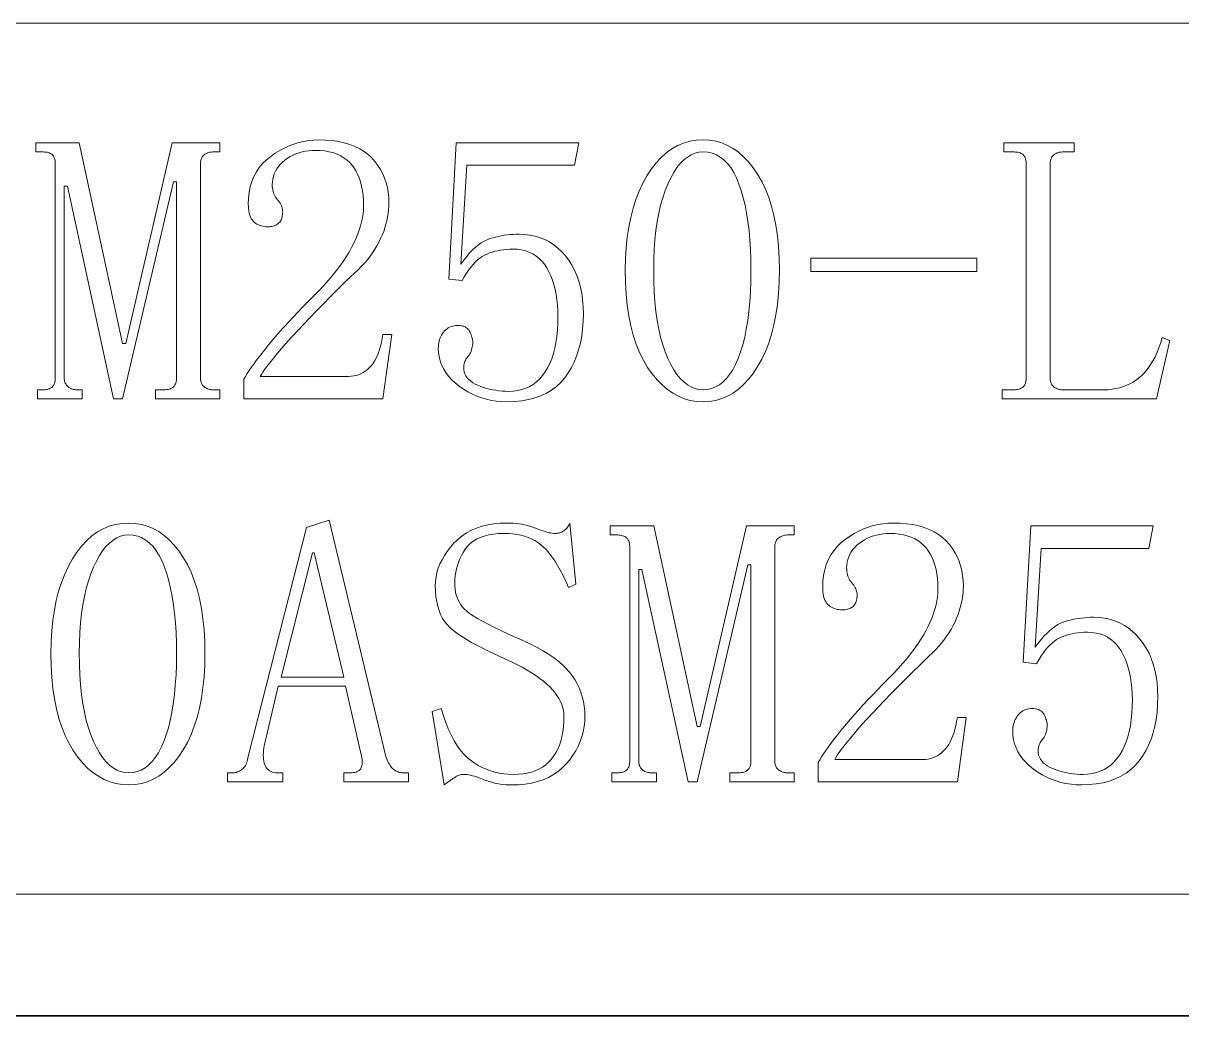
# Model space of a CAD drawing. Extents: x 1 to 297, y 1 to 210.
# Drawn here: x 230.69 to 241.76, y 1.35 to 10.83 of the extents above; entities that cross this region are included whole.
import ezdxf

# ---------------------------------------------------------------- set-up
doc = ezdxf.new("R2010")
doc.units = 0

msp = doc.modelspace()

# ---------------------------------------------------------------- linework, layer by layer
at = {"color": 7, "lineweight": 13}
for p, q in [((196.872, 10.83), (295.987, 10.83)), ((196.872, 2.515), (295.987, 2.515))]:
    msp.add_line(p, q, dxfattribs=at)
at = {"color": 7, "lineweight": 35}
msp.add_line((0.623, 1.354), (296.685, 1.354), dxfattribs=at)
at = {"color": 7, "lineweight": 13}
for points in [[(232.386, 7.444), (232.386, 7.433), (232.387, 7.422), (232.389, 7.412), (232.392, 7.403), (232.395, 7.394), (232.399, 7.386), (232.403, 7.378), (232.409, 7.371), (232.415, 7.364), (232.422, 7.358), (232.429, 7.353), (232.437, 7.348), (232.445, 7.344), (232.454, 7.34), (232.463, 7.337), (232.472, 7.334), (232.482, 7.332), (232.493, 7.331), (232.503, 7.33), (232.515, 7.33), (232.572, 7.33), (232.572, 7.244), (231.957, 7.244), (231.957, 7.33), (232.029, 7.33), (232.043, 7.33), (232.056, 7.331), (232.068, 7.332), (232.079, 7.334), (232.09, 7.337), (232.099, 7.34), (232.108, 7.344), (232.116, 7.348), (232.123, 7.353), (232.129, 7.358), (232.134, 7.364), (232.139, 7.371), (232.143, 7.378), (232.147, 7.386), (232.15, 7.394), (232.153, 7.403), (232.155, 7.412), (232.156, 7.422), (232.157, 7.433), (232.157, 7.444), (232.157, 9.315), (232.129, 9.315), (231.643, 7.244), (231.557, 7.244), (231.115, 9.273), (231.086, 9.273), (231.086, 7.444), (231.086, 7.433), (231.087, 7.422), (231.089, 7.412), (231.092, 7.403), (231.095, 7.394), (231.099, 7.386), (231.103, 7.378), (231.109, 7.371), (231.115, 7.364), (231.122, 7.358), (231.129, 7.353), (231.137, 7.348), (231.145, 7.344), (231.154, 7.34), (231.163, 7.337), (231.172, 7.334), (231.182, 7.332), (231.193, 7.331), (231.203, 7.33), (231.215, 7.33), (231.257, 7.33), (231.257, 7.244), (230.829, 7.244), (230.829, 7.33), (230.872, 7.33), (230.886, 7.33), (230.899, 7.331), (230.911, 7.332), (230.922, 7.334), (230.932, 7.337), (230.942, 7.34), (230.951, 7.344), (230.959, 7.348), (230.966, 7.353), (230.972, 7.358), (230.977, 7.364), (230.982, 7.371), (230.986, 7.378), (230.99, 7.386), (230.993, 7.394), (230.996, 7.403), (230.998, 7.412), (230.999, 7.422), (231, 7.433), (231, 7.444), (231, 9.487), (231, 9.498), (230.999, 9.509), (230.998, 9.519), (230.996, 9.528), (230.993, 9.537), (230.99, 9.545), (230.986, 9.553), (230.982, 9.56), (230.977, 9.567), (230.972, 9.573), (230.966, 9.578), (230.959, 9.583), (230.951, 9.587), (230.942, 9.591), (230.932, 9.594), (230.922, 9.597), (230.911, 9.599), (230.899, 9.6), (230.886, 9.601), (230.872, 9.601), (230.815, 9.601), (230.815, 9.687), (231.229, 9.687), (231.643, 7.773), (231.672, 7.773), (232.115, 9.687), (232.572, 9.687), (232.572, 9.601), (232.515, 9.601), (232.503, 9.601), (232.493, 9.6), (232.482, 9.599), (232.472, 9.597), (232.463, 9.594), (232.454, 9.591), (232.445, 9.587), (232.437, 9.583), (232.429, 9.578), (232.422, 9.573), (232.415, 9.567), (232.409, 9.56), (232.403, 9.553), (232.399, 9.545), (232.395, 9.537), (232.392, 9.528), (232.389, 9.519), (232.387, 9.509), (232.386, 9.498), (232.386, 9.487)], [(233.943, 9.087), (233.942, 9.137), (233.939, 9.185), (233.933, 9.23), (233.925, 9.273), (233.915, 9.314), (233.902, 9.352), (233.887, 9.387), (233.87, 9.421), (233.851, 9.451), (233.829, 9.48), (233.805, 9.506), (233.779, 9.529), (233.75, 9.549), (233.719, 9.567), (233.686, 9.582), (233.651, 9.594), (233.613, 9.603), (233.573, 9.61), (233.531, 9.614), (233.486, 9.615), (233.452, 9.615), (233.419, 9.612), (233.388, 9.607), (233.357, 9.601), (233.327, 9.592), (233.298, 9.582), (233.27, 9.57), (233.244, 9.556), (233.218, 9.54), (233.193, 9.523), (233.17, 9.504), (233.149, 9.483), (233.131, 9.462), (233.115, 9.44), (233.102, 9.417), (233.091, 9.393), (233.083, 9.368), (233.077, 9.342), (233.073, 9.315), (233.072, 9.287), (233.072, 9.27), (233.074, 9.254), (233.076, 9.238), (233.08, 9.223), (233.084, 9.208), (233.09, 9.194), (233.096, 9.181), (233.104, 9.168), (233.112, 9.156), (233.122, 9.144), (233.131, 9.133), (233.14, 9.121), (233.147, 9.11), (233.154, 9.098), (233.159, 9.087), (233.164, 9.075), (233.167, 9.064), (233.17, 9.053), (233.171, 9.041), (233.172, 9.03), (233.171, 9.016), (233.17, 9.003), (233.168, 8.99), (233.166, 8.978), (233.163, 8.967), (233.159, 8.957), (233.154, 8.947), (233.149, 8.938), (233.143, 8.93), (233.136, 8.923), (233.128, 8.916), (233.12, 8.91), (233.111, 8.904), (233.102, 8.9), (233.091, 8.896), (233.08, 8.893), (233.068, 8.89), (233.056, 8.888), (233.043, 8.887), (233.029, 8.887), (233.012, 8.887), (232.996, 8.889), (232.981, 8.891), (232.966, 8.895), (232.952, 8.899), (232.939, 8.905), (232.926, 8.911), (232.915, 8.919), (232.903, 8.927), (232.893, 8.937), (232.884, 8.948), (232.875, 8.959), (232.868, 8.973), (232.861, 8.987), (232.856, 9.003), (232.851, 9.02), (232.848, 9.038), (232.845, 9.058), (232.844, 9.079), (232.843, 9.101), (232.845, 9.16), (232.852, 9.215), (232.862, 9.268), (232.877, 9.318), (232.897, 9.365), (232.92, 9.41), (232.948, 9.451), (232.98, 9.49), (233.017, 9.525), (233.057, 9.558), (233.101, 9.588), (233.144, 9.615), (233.189, 9.638), (233.233, 9.659), (233.279, 9.676), (233.325, 9.69), (233.371, 9.701), (233.419, 9.709), (233.466, 9.714), (233.515, 9.715), (233.581, 9.714), (233.645, 9.709), (233.704, 9.7), (233.76, 9.688), (233.813, 9.673), (233.862, 9.654), (233.907, 9.631), (233.949, 9.606), (233.987, 9.577), (234.022, 9.544), (234.053, 9.509), (234.081, 9.472), (234.105, 9.433), (234.127, 9.393), (234.145, 9.351), (234.16, 9.307), (234.171, 9.262), (234.179, 9.215), (234.184, 9.166), (234.186, 9.115), (234.185, 9.081), (234.183, 9.047), (234.179, 9.013), (234.173, 8.978), (234.166, 8.944), (234.158, 8.91), (234.147, 8.875), (234.136, 8.841), (234.122, 8.807), (234.107, 8.773), (234.091, 8.738), (234.072, 8.705), (234.052, 8.671), (234.03, 8.638), (234.006, 8.605), (233.98, 8.572), (233.952, 8.54), (233.922, 8.507), (233.891, 8.476), (233.857, 8.444), (233.776, 8.366), (233.699, 8.29), (233.626, 8.218), (233.557, 8.148), (233.491, 8.082), (233.43, 8.018), (233.372, 7.958), (233.318, 7.9), (233.268, 7.846), (233.222, 7.794), (233.179, 7.746), (233.14, 7.701), (233.105, 7.659), (233.073, 7.62), (233.045, 7.585), (233.02, 7.553), (232.999, 7.525), (232.982, 7.499), (232.968, 7.477), (232.957, 7.458), (233.8, 7.458), (233.826, 7.459), (233.85, 7.462), (233.874, 7.467), (233.896, 7.474), (233.918, 7.483), (233.939, 7.494), (233.959, 7.507), (233.979, 7.522), (233.997, 7.539), (234.015, 7.558), (234.031, 7.579), (234.047, 7.602), (234.061, 7.627), (234.074, 7.654), (234.086, 7.683), (234.097, 7.714), (234.107, 7.747), (234.115, 7.782), (234.123, 7.819), (234.129, 7.858), (234.215, 7.858), (234.129, 7.244), (232.8, 7.244), (232.8, 7.43), (232.815, 7.456), (232.833, 7.484), (232.851, 7.513), (232.872, 7.544), (232.895, 7.576), (232.919, 7.61), (232.946, 7.645), (232.974, 7.681), (233.004, 7.719), (233.036, 7.758), (233.07, 7.799), (233.106, 7.841), (233.144, 7.885), (233.185, 7.93), (233.227, 7.976), (233.272, 8.024), (233.318, 8.073), (233.367, 8.124), (233.418, 8.176), (233.472, 8.23), (233.519, 8.278), (233.564, 8.326), (233.606, 8.373), (233.645, 8.419), (233.682, 8.465), (233.717, 8.511), (233.749, 8.556), (233.778, 8.6), (233.805, 8.644), (233.829, 8.687), (233.851, 8.729), (233.87, 8.771), (233.887, 8.813), (233.902, 8.854), (233.915, 8.894), (233.925, 8.934), (233.933, 8.973), (233.939, 9.011), (233.942, 9.049)], [(235.429, 8.815), (235.482, 8.813), (235.533, 8.807), (235.583, 8.797), (235.63, 8.782), (235.675, 8.764), (235.719, 8.741), (235.76, 8.714), (235.799, 8.683), (235.836, 8.648), (235.872, 8.608), (235.904, 8.566), (235.933, 8.52), (235.959, 8.472), (235.981, 8.421), (236, 8.367), (236.016, 8.311), (236.028, 8.252), (236.036, 8.19), (236.041, 8.126), (236.043, 8.058), (236.041, 7.983), (236.036, 7.91), (236.027, 7.841), (236.015, 7.775), (235.998, 7.712), (235.979, 7.652), (235.956, 7.595), (235.929, 7.542), (235.898, 7.491), (235.865, 7.444), (235.827, 7.401), (235.785, 7.362), (235.74, 7.327), (235.691, 7.298), (235.638, 7.273), (235.581, 7.252), (235.52, 7.236), (235.455, 7.225), (235.387, 7.218), (235.315, 7.215), (235.264, 7.217), (235.214, 7.221), (235.165, 7.229), (235.118, 7.239), (235.072, 7.253), (235.027, 7.269), (234.983, 7.289), (234.94, 7.311), (234.898, 7.337), (234.857, 7.365), (234.819, 7.396), (234.785, 7.428), (234.755, 7.461), (234.729, 7.496), (234.707, 7.532), (234.689, 7.569), (234.675, 7.607), (234.665, 7.647), (234.659, 7.688), (234.657, 7.73), (234.658, 7.747), (234.659, 7.763), (234.662, 7.779), (234.665, 7.795), (234.67, 7.81), (234.675, 7.825), (234.682, 7.839), (234.689, 7.853), (234.698, 7.867), (234.707, 7.88), (234.718, 7.892), (234.729, 7.903), (234.741, 7.913), (234.753, 7.921), (234.766, 7.928), (234.78, 7.934), (234.795, 7.938), (234.81, 7.941), (234.826, 7.943), (234.843, 7.944), (234.86, 7.943), (234.875, 7.942), (234.889, 7.939), (234.903, 7.935), (234.915, 7.93), (234.925, 7.923), (234.935, 7.916), (234.944, 7.907), (234.951, 7.898), (234.957, 7.887), (234.963, 7.876), (234.968, 7.865), (234.972, 7.854), (234.976, 7.843), (234.979, 7.833), (234.981, 7.823), (234.983, 7.814), (234.985, 7.805), (234.986, 7.796), (234.986, 7.787), (234.986, 7.77), (234.984, 7.754), (234.982, 7.739), (234.979, 7.724), (234.975, 7.71), (234.971, 7.697), (234.965, 7.684), (234.959, 7.673), (234.951, 7.662), (234.943, 7.651), (234.935, 7.641), (234.928, 7.631), (234.921, 7.621), (234.916, 7.61), (234.911, 7.599), (234.907, 7.589), (234.904, 7.578), (234.902, 7.567), (234.901, 7.555), (234.9, 7.544), (234.902, 7.522), (234.906, 7.501), (234.912, 7.481), (234.922, 7.462), (234.934, 7.444), (234.949, 7.427), (234.967, 7.412), (234.987, 7.398), (235.01, 7.385), (235.036, 7.373), (235.063, 7.362), (235.091, 7.352), (235.119, 7.343), (235.148, 7.336), (235.177, 7.33), (235.207, 7.325), (235.236, 7.321), (235.267, 7.318), (235.298, 7.316), (235.329, 7.315), (235.373, 7.317), (235.416, 7.323), (235.456, 7.332), (235.495, 7.345), (235.531, 7.362), (235.565, 7.382), (235.596, 7.406), (235.626, 7.434), (235.653, 7.466), (235.679, 7.501), (235.702, 7.54), (235.723, 7.582), (235.741, 7.627), (235.757, 7.675), (235.77, 7.726), (235.781, 7.781), (235.789, 7.838), (235.795, 7.899), (235.799, 7.963), (235.8, 8.03), (235.799, 8.086), (235.796, 8.14), (235.791, 8.192), (235.783, 8.241), (235.773, 8.289), (235.762, 8.334), (235.748, 8.377), (235.732, 8.418), (235.713, 8.457), (235.693, 8.494), (235.671, 8.528), (235.646, 8.558), (235.619, 8.585), (235.59, 8.608), (235.559, 8.628), (235.526, 8.644), (235.491, 8.657), (235.453, 8.665), (235.413, 8.671), (235.372, 8.673), (235.341, 8.672), (235.311, 8.67), (235.281, 8.667), (235.253, 8.663), (235.225, 8.658), (235.199, 8.652), (235.173, 8.645), (235.148, 8.636), (235.124, 8.626), (235.1, 8.615), (235.078, 8.603), (235.055, 8.587), (235.033, 8.57), (235.011, 8.549), (234.99, 8.526), (234.968, 8.501), (234.947, 8.472), (234.927, 8.442), (234.906, 8.408), (234.886, 8.373), (234.757, 8.387), (234.829, 9.687), (236, 9.687), (235.957, 9.473), (234.929, 9.473), (234.872, 8.53), (234.9, 8.568), (234.929, 8.603), (234.957, 8.636), (234.985, 8.665), (235.013, 8.69), (235.041, 8.713), (235.068, 8.733), (235.096, 8.749), (235.123, 8.762), (235.15, 8.773), (235.177, 8.781), (235.205, 8.788), (235.232, 8.794), (235.26, 8.8), (235.288, 8.805), (235.316, 8.809), (235.344, 8.812), (235.372, 8.814), (235.4, 8.815)], [(237.186, 7.215), (237.124, 7.219), (237.064, 7.229), (237.006, 7.245), (236.951, 7.268), (236.897, 7.298), (236.845, 7.334), (236.795, 7.376), (236.747, 7.426), (236.701, 7.482), (236.657, 7.544), (236.617, 7.612), (236.58, 7.686), (236.548, 7.766), (236.52, 7.85), (236.497, 7.94), (236.477, 8.036), (236.462, 8.137), (236.452, 8.243), (236.445, 8.355), (236.443, 8.473), (236.445, 8.582), (236.451, 8.687), (236.462, 8.788), (236.476, 8.884), (236.495, 8.976), (236.518, 9.064), (236.545, 9.148), (236.576, 9.227), (236.611, 9.302), (236.65, 9.373), (236.693, 9.438), (236.738, 9.496), (236.785, 9.547), (236.835, 9.592), (236.888, 9.63), (236.943, 9.661), (237, 9.685), (237.059, 9.702), (237.121, 9.712), (237.186, 9.715), (237.248, 9.712), (237.307, 9.702), (237.365, 9.686), (237.42, 9.663), (237.473, 9.633), (237.525, 9.597), (237.573, 9.554), (237.62, 9.505), (237.665, 9.449), (237.707, 9.387), (237.747, 9.319), (237.782, 9.245), (237.813, 9.167), (237.84, 9.083), (237.863, 8.994), (237.881, 8.9), (237.896, 8.801), (237.906, 8.697), (237.912, 8.587), (237.915, 8.473), (237.912, 8.358), (237.906, 8.248), (237.896, 8.144), (237.881, 8.044), (237.863, 7.949), (237.84, 7.86), (237.813, 7.775), (237.782, 7.695), (237.747, 7.621), (237.707, 7.551), (237.665, 7.487), (237.62, 7.43), (237.573, 7.38), (237.525, 7.336), (237.473, 7.299), (237.42, 7.269), (237.365, 7.246), (237.307, 7.229), (237.248, 7.219)], [(240.5, 7.444), (240.501, 7.433), (240.502, 7.422), (240.503, 7.412), (240.506, 7.403), (240.509, 7.394), (240.513, 7.386), (240.518, 7.378), (240.523, 7.371), (240.529, 7.364), (240.536, 7.358), (240.543, 7.353), (240.551, 7.348), (240.559, 7.344), (240.568, 7.34), (240.577, 7.337), (240.587, 7.334), (240.596, 7.332), (240.607, 7.331), (240.618, 7.33), (240.629, 7.33), (241.015, 7.33), (241.054, 7.331), (241.092, 7.335), (241.129, 7.341), (241.165, 7.349), (241.2, 7.36), (241.234, 7.373), (241.267, 7.389), (241.298, 7.407), (241.328, 7.428), (241.357, 7.451), (241.385, 7.477), (241.412, 7.505), (241.437, 7.536), (241.46, 7.57), (241.482, 7.607), (241.503, 7.646), (241.522, 7.688), (241.54, 7.732), (241.557, 7.78), (241.572, 7.83), (241.643, 7.801), (241.515, 7.244), (240.043, 7.244), (240.043, 7.33), (240.143, 7.33), (240.157, 7.33), (240.17, 7.331), (240.182, 7.332), (240.193, 7.334), (240.204, 7.337), (240.213, 7.34), (240.222, 7.344), (240.23, 7.348), (240.237, 7.353), (240.243, 7.358), (240.249, 7.364), (240.253, 7.371), (240.258, 7.378), (240.261, 7.386), (240.265, 7.394), (240.267, 7.403), (240.269, 7.412), (240.271, 7.422), (240.271, 7.433), (240.272, 7.444), (240.272, 9.487), (240.271, 9.498), (240.271, 9.509), (240.269, 9.519), (240.267, 9.528), (240.265, 9.537), (240.261, 9.545), (240.258, 9.553), (240.253, 9.56), (240.249, 9.567), (240.243, 9.573), (240.237, 9.578), (240.23, 9.583), (240.222, 9.587), (240.213, 9.591), (240.204, 9.594), (240.193, 9.597), (240.182, 9.599), (240.17, 9.6), (240.157, 9.601), (240.143, 9.601), (240.057, 9.601), (240.057, 9.687), (240.729, 9.687), (240.729, 9.601), (240.629, 9.601), (240.618, 9.601), (240.607, 9.6), (240.596, 9.599), (240.587, 9.597), (240.577, 9.594), (240.568, 9.591), (240.559, 9.587), (240.551, 9.583), (240.543, 9.578), (240.536, 9.573), (240.529, 9.567), (240.523, 9.56), (240.518, 9.553), (240.513, 9.545), (240.509, 9.537), (240.506, 9.528), (240.503, 9.519), (240.502, 9.509), (240.501, 9.498), (240.5, 9.487)], [(237.186, 9.601), (237.147, 9.598), (237.109, 9.589), (237.072, 9.574), (237.036, 9.552), (237.002, 9.524), (236.969, 9.491), (236.937, 9.451), (236.907, 9.405), (236.878, 9.352), (236.85, 9.294), (236.824, 9.231), (236.801, 9.163), (236.781, 9.091), (236.763, 9.015), (236.748, 8.935), (236.736, 8.851), (236.727, 8.763), (236.72, 8.67), (236.716, 8.573), (236.715, 8.473), (236.716, 8.366), (236.72, 8.265), (236.727, 8.169), (236.736, 8.077), (236.748, 7.99), (236.763, 7.909), (236.781, 7.832), (236.801, 7.759), (236.824, 7.692), (236.85, 7.63), (236.878, 7.573), (236.907, 7.522), (236.937, 7.477), (236.969, 7.438), (237.002, 7.405), (237.036, 7.378), (237.072, 7.357), (237.109, 7.342), (237.147, 7.333), (237.186, 7.33), (237.228, 7.333), (237.268, 7.342), (237.306, 7.357), (237.343, 7.378), (237.377, 7.405), (237.41, 7.438), (237.44, 7.477), (237.469, 7.522), (237.496, 7.573), (237.522, 7.63), (237.545, 7.692), (237.565, 7.759), (237.584, 7.832), (237.599, 7.909), (237.613, 7.99), (237.624, 8.077), (237.632, 8.169), (237.638, 8.265), (237.642, 8.366), (237.643, 8.473), (237.642, 8.573), (237.639, 8.67), (237.633, 8.763), (237.625, 8.851), (237.615, 8.935), (237.602, 9.015), (237.587, 9.091), (237.57, 9.163), (237.551, 9.231), (237.529, 9.294), (237.505, 9.352), (237.479, 9.405), (237.45, 9.451), (237.419, 9.491), (237.386, 9.524), (237.351, 9.552), (237.313, 9.574), (237.273, 9.589), (237.231, 9.598)], [(238.215, 8.458), (238.215, 8.587), (239.8, 8.587), (239.8, 8.458)], [(233.772, 4.501), (233.129, 4.501), (233, 3.958), (232.995, 3.933), (232.991, 3.909), (232.988, 3.886), (232.987, 3.863), (232.986, 3.842), (232.987, 3.822), (232.988, 3.803), (232.991, 3.785), (232.995, 3.767), (233, 3.751), (233.007, 3.736), (233.015, 3.723), (233.024, 3.711), (233.035, 3.701), (233.047, 3.692), (233.06, 3.685), (233.075, 3.68), (233.092, 3.676), (233.11, 3.673), (233.129, 3.673), (233.172, 3.673), (233.172, 3.587), (232.643, 3.587), (232.643, 3.673), (232.686, 3.673), (232.697, 3.673), (232.708, 3.674), (232.719, 3.676), (232.729, 3.678), (232.74, 3.682), (232.749, 3.685), (232.759, 3.69), (232.768, 3.695), (232.777, 3.702), (232.786, 3.708), (232.794, 3.716), (232.802, 3.725), (232.809, 3.734), (232.816, 3.745), (232.822, 3.757), (232.827, 3.769), (232.832, 3.783), (232.836, 3.797), (232.84, 3.813), (232.843, 3.83), (233.4, 6.015), (233.615, 6.087), (234.157, 3.83), (234.163, 3.813), (234.169, 3.797), (234.176, 3.783), (234.183, 3.769), (234.19, 3.757), (234.197, 3.745), (234.204, 3.734), (234.212, 3.725), (234.22, 3.716), (234.229, 3.708), (234.238, 3.702), (234.247, 3.695), (234.256, 3.69), (234.265, 3.685), (234.275, 3.682), (234.285, 3.678), (234.296, 3.676), (234.307, 3.674), (234.318, 3.673), (234.329, 3.673), (234.372, 3.673), (234.372, 3.587), (233.757, 3.587), (233.757, 3.673), (233.815, 3.673), (233.831, 3.673), (233.846, 3.675), (233.86, 3.677), (233.873, 3.681), (233.884, 3.685), (233.894, 3.691), (233.903, 3.697), (233.911, 3.705), (233.917, 3.713), (233.922, 3.723), (233.925, 3.733), (233.928, 3.745), (233.93, 3.757), (233.931, 3.771), (233.931, 3.785), (233.929, 3.801), (233.927, 3.817), (233.924, 3.835), (233.92, 3.853), (233.915, 3.873)], [(231.7, 3.558), (231.638, 3.562), (231.579, 3.571), (231.521, 3.588), (231.465, 3.611), (231.411, 3.64), (231.359, 3.677), (231.309, 3.719), (231.261, 3.769), (231.216, 3.824), (231.172, 3.887), (231.131, 3.955), (231.095, 4.029), (231.062, 4.108), (231.035, 4.193), (231.011, 4.283), (230.992, 4.379), (230.977, 4.48), (230.966, 4.586), (230.96, 4.698), (230.957, 4.815), (230.959, 4.925), (230.966, 5.03), (230.976, 5.13), (230.991, 5.227), (231.009, 5.319), (231.032, 5.407), (231.059, 5.49), (231.09, 5.57), (231.125, 5.645), (231.165, 5.715), (231.207, 5.781), (231.252, 5.839), (231.3, 5.89), (231.35, 5.935), (231.402, 5.973), (231.457, 6.003), (231.514, 6.027), (231.574, 6.045), (231.636, 6.055), (231.7, 6.058), (231.762, 6.055), (231.822, 6.045), (231.879, 6.029), (231.935, 6.006), (231.988, 5.976), (232.039, 5.94), (232.088, 5.897), (232.135, 5.848), (232.179, 5.792), (232.222, 5.73), (232.261, 5.661), (232.296, 5.588), (232.327, 5.509), (232.354, 5.426), (232.377, 5.337), (232.396, 5.243), (232.41, 5.144), (232.421, 5.039), (232.427, 4.93), (232.429, 4.815), (232.427, 4.701), (232.421, 4.591), (232.41, 4.487), (232.396, 4.387), (232.377, 4.292), (232.354, 4.203), (232.327, 4.118), (232.296, 4.038), (232.261, 3.964), (232.222, 3.894), (232.179, 3.83), (232.135, 3.773), (232.088, 3.723), (232.039, 3.679), (231.988, 3.642), (231.935, 3.612), (231.879, 3.589), (231.822, 3.572), (231.762, 3.562)], [(235.3, 4.758), (235.226, 4.792), (235.156, 4.825), (235.091, 4.857), (235.031, 4.889), (234.975, 4.919), (234.925, 4.949), (234.879, 4.977), (234.839, 5.005), (234.803, 5.032), (234.772, 5.058), (234.745, 5.085), (234.72, 5.115), (234.699, 5.148), (234.68, 5.184), (234.665, 5.223), (234.652, 5.264), (234.642, 5.308), (234.635, 5.355), (234.63, 5.405), (234.629, 5.458), (234.631, 5.501), (234.636, 5.543), (234.645, 5.585), (234.657, 5.626), (234.673, 5.667), (234.693, 5.708), (234.716, 5.748), (234.743, 5.787), (234.773, 5.827), (234.807, 5.865), (234.845, 5.902), (234.885, 5.935), (234.928, 5.964), (234.974, 5.989), (235.023, 6.01), (235.076, 6.027), (235.131, 6.041), (235.189, 6.051), (235.25, 6.056), (235.315, 6.058), (235.343, 6.058), (235.371, 6.056), (235.399, 6.054), (235.427, 6.05), (235.454, 6.046), (235.481, 6.04), (235.508, 6.034), (235.534, 6.026), (235.56, 6.018), (235.586, 6.008), (235.611, 5.999), (235.635, 5.99), (235.657, 5.983), (235.677, 5.976), (235.697, 5.971), (235.715, 5.966), (235.731, 5.963), (235.746, 5.96), (235.76, 5.959), (235.772, 5.958), (235.78, 5.959), (235.789, 5.959), (235.797, 5.96), (235.805, 5.962), (235.813, 5.964), (235.821, 5.966), (235.828, 5.969), (235.836, 5.972), (235.843, 5.976), (235.85, 5.98), (235.857, 5.984), (235.864, 5.99), (235.871, 5.996), (235.878, 6.003), (235.884, 6.01), (235.891, 6.018), (235.897, 6.027), (235.903, 6.037), (235.909, 6.047), (235.915, 6.058), (235.972, 5.473), (235.9, 5.444), (235.874, 5.502), (235.849, 5.556), (235.822, 5.607), (235.796, 5.653), (235.77, 5.696), (235.743, 5.735), (235.717, 5.77), (235.69, 5.801), (235.663, 5.828), (235.636, 5.851), (235.608, 5.872), (235.579, 5.89), (235.547, 5.906), (235.515, 5.92), (235.481, 5.932), (235.445, 5.941), (235.407, 5.949), (235.369, 5.954), (235.328, 5.957), (235.286, 5.958), (235.233, 5.957), (235.184, 5.952), (235.139, 5.945), (235.096, 5.934), (235.057, 5.921), (235.022, 5.904), (234.99, 5.885), (234.961, 5.862), (234.936, 5.837), (234.915, 5.808), (234.896, 5.778), (234.879, 5.747), (234.864, 5.716), (234.851, 5.685), (234.84, 5.653), (234.831, 5.621), (234.824, 5.588), (234.819, 5.555), (234.816, 5.521), (234.815, 5.487), (234.815, 5.456), (234.818, 5.427), (234.823, 5.398), (234.829, 5.371), (234.838, 5.346), (234.848, 5.321), (234.86, 5.298), (234.874, 5.277), (234.89, 5.256), (234.907, 5.237), (234.929, 5.217), (234.957, 5.196), (234.992, 5.173), (235.033, 5.148), (235.081, 5.121), (235.135, 5.092), (235.195, 5.061), (235.262, 5.029), (235.335, 4.995), (235.415, 4.958), (235.481, 4.929), (235.544, 4.9), (235.603, 4.869), (235.658, 4.838), (235.709, 4.807), (235.757, 4.774), (235.8, 4.741), (235.84, 4.707), (235.875, 4.672), (235.907, 4.637), (235.936, 4.601), (235.961, 4.563), (235.984, 4.524), (236.003, 4.484), (236.02, 4.442), (236.033, 4.399), (236.044, 4.355), (236.051, 4.31), (236.056, 4.263), (236.057, 4.215), (236.056, 4.165), (236.05, 4.115), (236.041, 4.066), (236.029, 4.019), (236.013, 3.973), (235.993, 3.927), (235.97, 3.883), (235.943, 3.841), (235.913, 3.799), (235.879, 3.758), (235.841, 3.72), (235.801, 3.686), (235.757, 3.656), (235.71, 3.63), (235.659, 3.608), (235.605, 3.59), (235.548, 3.576), (235.488, 3.566), (235.424, 3.56), (235.357, 3.558), (235.329, 3.559), (235.301, 3.56), (235.274, 3.563), (235.247, 3.566), (235.22, 3.571), (235.194, 3.576), (235.168, 3.583), (235.143, 3.59), (235.118, 3.599), (235.093, 3.608), (235.069, 3.618), (235.047, 3.626), (235.025, 3.634), (235.004, 3.64), (234.984, 3.646), (234.965, 3.65), (234.948, 3.654), (234.931, 3.656), (234.915, 3.658), (234.9, 3.658), (234.892, 3.658), (234.883, 3.657), (234.875, 3.656), (234.866, 3.654), (234.857, 3.651), (234.849, 3.648), (234.84, 3.644), (234.832, 3.64), (234.823, 3.635), (234.815, 3.63), (234.806, 3.624), (234.797, 3.618), (234.788, 3.611), (234.778, 3.605), (234.768, 3.598), (234.758, 3.59), (234.748, 3.583), (234.737, 3.575), (234.726, 3.567), (234.715, 3.558), (234.6, 4.258), (234.686, 4.287), (234.707, 4.218), (234.729, 4.153), (234.753, 4.093), (234.779, 4.037), (234.806, 3.985), (234.834, 3.938), (234.864, 3.895), (234.896, 3.857), (234.93, 3.823), (234.965, 3.794), (235.001, 3.768), (235.038, 3.745), (235.076, 3.725), (235.115, 3.707), (235.156, 3.692), (235.197, 3.68), (235.239, 3.671), (235.282, 3.664), (235.326, 3.66), (235.372, 3.658), (235.419, 3.66), (235.464, 3.664), (235.506, 3.671), (235.547, 3.681), (235.584, 3.694), (235.619, 3.71), (235.652, 3.728), (235.683, 3.75), (235.71, 3.774), (235.736, 3.801), (235.759, 3.831), (235.78, 3.863), (235.798, 3.898), (235.814, 3.936), (235.827, 3.976), (235.838, 4.019), (235.846, 4.064), (235.853, 4.112), (235.856, 4.162), (235.857, 4.215), (235.856, 4.244), (235.852, 4.272), (235.845, 4.301), (235.836, 4.329), (235.823, 4.357), (235.809, 4.384), (235.791, 4.412), (235.771, 4.439), (235.747, 4.467), (235.722, 4.494), (235.693, 4.521), (235.661, 4.548), (235.627, 4.575), (235.589, 4.601), (235.548, 4.628), (235.505, 4.654), (235.458, 4.681), (235.409, 4.707), (235.356, 4.733)], [(237.872, 3.787), (237.872, 3.776), (237.873, 3.765), (237.875, 3.755), (237.877, 3.746), (237.881, 3.737), (237.885, 3.729), (237.889, 3.721), (237.895, 3.714), (237.901, 3.707), (237.907, 3.701), (237.915, 3.696), (237.923, 3.691), (237.931, 3.687), (237.939, 3.683), (237.948, 3.68), (237.958, 3.677), (237.968, 3.675), (237.978, 3.674), (237.989, 3.673), (238, 3.673), (238.057, 3.673), (238.057, 3.587), (237.443, 3.587), (237.443, 3.673), (237.515, 3.673), (237.528, 3.673), (237.541, 3.674), (237.554, 3.675), (237.565, 3.677), (237.575, 3.68), (237.585, 3.683), (237.594, 3.687), (237.601, 3.691), (237.608, 3.696), (237.615, 3.701), (237.62, 3.707), (237.625, 3.714), (237.629, 3.721), (237.633, 3.729), (237.636, 3.737), (237.639, 3.746), (237.641, 3.755), (237.642, 3.765), (237.643, 3.776), (237.643, 3.787), (237.643, 5.658), (237.615, 5.658), (237.129, 3.587), (237.043, 3.587), (236.6, 5.615), (236.572, 5.615), (236.572, 3.787), (236.572, 3.776), (236.573, 3.765), (236.575, 3.755), (236.577, 3.746), (236.581, 3.737), (236.585, 3.729), (236.589, 3.721), (236.595, 3.714), (236.601, 3.707), (236.607, 3.701), (236.615, 3.696), (236.623, 3.691), (236.631, 3.687), (236.639, 3.683), (236.648, 3.68), (236.658, 3.677), (236.668, 3.675), (236.678, 3.674), (236.689, 3.673), (236.7, 3.673), (236.743, 3.673), (236.743, 3.587), (236.315, 3.587), (236.315, 3.673), (236.357, 3.673), (236.371, 3.673), (236.384, 3.674), (236.396, 3.675), (236.408, 3.677), (236.418, 3.68), (236.428, 3.683), (236.436, 3.687), (236.444, 3.691), (236.451, 3.696), (236.457, 3.701), (236.463, 3.707), (236.468, 3.714), (236.472, 3.721), (236.476, 3.729), (236.479, 3.737), (236.481, 3.746), (236.483, 3.755), (236.485, 3.765), (236.486, 3.776), (236.486, 3.787), (236.486, 5.83), (236.486, 5.841), (236.485, 5.851), (236.483, 5.861), (236.481, 5.871), (236.479, 5.88), (236.476, 5.888), (236.472, 5.896), (236.468, 5.903), (236.463, 5.909), (236.457, 5.915), (236.451, 5.921), (236.444, 5.926), (236.436, 5.93), (236.428, 5.934), (236.418, 5.937), (236.408, 5.939), (236.396, 5.941), (236.384, 5.943), (236.371, 5.944), (236.357, 5.944), (236.3, 5.944), (236.3, 6.03), (236.715, 6.03), (237.129, 4.115), (237.157, 4.115), (237.6, 6.03), (238.057, 6.03), (238.057, 5.944), (238, 5.944), (237.989, 5.944), (237.978, 5.943), (237.968, 5.941), (237.958, 5.939), (237.948, 5.937), (237.939, 5.934), (237.931, 5.93), (237.923, 5.926), (237.915, 5.921), (237.907, 5.915), (237.901, 5.909), (237.895, 5.903), (237.889, 5.896), (237.885, 5.888), (237.881, 5.88), (237.877, 5.871), (237.875, 5.861), (237.873, 5.851), (237.872, 5.841), (237.872, 5.83)], [(239.429, 5.43), (239.428, 5.48), (239.424, 5.528), (239.419, 5.573), (239.411, 5.616), (239.4, 5.657), (239.388, 5.695), (239.373, 5.73), (239.356, 5.763), (239.336, 5.794), (239.315, 5.823), (239.291, 5.848), (239.264, 5.871), (239.236, 5.892), (239.205, 5.909), (239.172, 5.924), (239.136, 5.937), (239.099, 5.946), (239.059, 5.953), (239.016, 5.957), (238.972, 5.958), (238.938, 5.957), (238.905, 5.955), (238.873, 5.95), (238.843, 5.943), (238.813, 5.935), (238.784, 5.925), (238.756, 5.913), (238.729, 5.899), (238.704, 5.883), (238.679, 5.865), (238.656, 5.846), (238.635, 5.826), (238.617, 5.805), (238.601, 5.783), (238.588, 5.76), (238.577, 5.736), (238.568, 5.711), (238.562, 5.685), (238.559, 5.658), (238.557, 5.63), (238.558, 5.613), (238.559, 5.597), (238.562, 5.581), (238.565, 5.566), (238.57, 5.551), (238.575, 5.537), (238.582, 5.524), (238.589, 5.511), (238.598, 5.499), (238.607, 5.487), (238.617, 5.475), (238.625, 5.464), (238.633, 5.453), (238.639, 5.441), (238.645, 5.43), (238.649, 5.418), (238.653, 5.407), (238.655, 5.395), (238.657, 5.384), (238.657, 5.373), (238.657, 5.359), (238.656, 5.345), (238.654, 5.333), (238.652, 5.321), (238.648, 5.31), (238.645, 5.3), (238.64, 5.29), (238.635, 5.281), (238.628, 5.273), (238.622, 5.265), (238.614, 5.259), (238.606, 5.253), (238.597, 5.247), (238.587, 5.243), (238.577, 5.239), (238.566, 5.235), (238.554, 5.233), (238.542, 5.231), (238.528, 5.23), (238.515, 5.23), (238.498, 5.23), (238.482, 5.232), (238.466, 5.234), (238.452, 5.238), (238.438, 5.242), (238.425, 5.248), (238.412, 5.254), (238.4, 5.262), (238.389, 5.27), (238.379, 5.28), (238.369, 5.29), (238.361, 5.302), (238.353, 5.316), (238.347, 5.33), (238.341, 5.346), (238.337, 5.363), (238.333, 5.381), (238.331, 5.401), (238.329, 5.422), (238.329, 5.444), (238.331, 5.503), (238.337, 5.558), (238.348, 5.611), (238.363, 5.661), (238.382, 5.708), (238.406, 5.753), (238.434, 5.794), (238.466, 5.833), (238.502, 5.868), (238.543, 5.901), (238.586, 5.931), (238.63, 5.958), (238.674, 5.981), (238.719, 6.002), (238.765, 6.019), (238.811, 6.033), (238.857, 6.044), (238.904, 6.052), (238.952, 6.057), (239, 6.058), (239.067, 6.057), (239.13, 6.051), (239.19, 6.043), (239.246, 6.031), (239.298, 6.015), (239.347, 5.997), (239.393, 5.974), (239.435, 5.949), (239.473, 5.919), (239.507, 5.887), (239.539, 5.852), (239.567, 5.815), (239.591, 5.776), (239.613, 5.736), (239.631, 5.694), (239.645, 5.65), (239.657, 5.605), (239.665, 5.558), (239.67, 5.509), (239.672, 5.458), (239.671, 5.424), (239.669, 5.39), (239.665, 5.355), (239.659, 5.321), (239.652, 5.287), (239.643, 5.253), (239.633, 5.218), (239.621, 5.184), (239.608, 5.15), (239.593, 5.115), (239.576, 5.081), (239.558, 5.047), (239.538, 5.014), (239.515, 4.981), (239.491, 4.948), (239.465, 4.915), (239.438, 4.882), (239.408, 4.85), (239.376, 4.818), (239.343, 4.787), (239.262, 4.708), (239.185, 4.633), (239.112, 4.56), (239.043, 4.491), (238.977, 4.424), (238.915, 4.361), (238.858, 4.3), (238.804, 4.243), (238.754, 4.188), (238.707, 4.137), (238.665, 4.089), (238.626, 4.043), (238.591, 4.002), (238.559, 3.963), (238.531, 3.928), (238.506, 3.896), (238.485, 3.867), (238.467, 3.842), (238.453, 3.82), (238.443, 3.801), (239.286, 3.801), (239.311, 3.802), (239.336, 3.805), (239.359, 3.81), (239.382, 3.817), (239.404, 3.826), (239.425, 3.837), (239.445, 3.85), (239.464, 3.865), (239.483, 3.882), (239.5, 3.901), (239.517, 3.922), (239.532, 3.945), (239.547, 3.97), (239.56, 3.997), (239.572, 4.026), (239.583, 4.057), (239.592, 4.09), (239.601, 4.125), (239.608, 4.162), (239.615, 4.201), (239.7, 4.201), (239.615, 3.587), (238.286, 3.587), (238.286, 3.773), (238.301, 3.799), (238.318, 3.827), (238.337, 3.856), (238.358, 3.887), (238.381, 3.919), (238.405, 3.953), (238.431, 3.988), (238.46, 4.024), (238.49, 4.062), (238.522, 4.101), (238.556, 4.142), (238.592, 4.184), (238.63, 4.228), (238.67, 4.273), (238.713, 4.319), (238.757, 4.367), (238.804, 4.416), (238.853, 4.467), (238.904, 4.519), (238.957, 4.573), (239.005, 4.621), (239.049, 4.669), (239.092, 4.716), (239.131, 4.762), (239.168, 4.808), (239.203, 4.854), (239.234, 4.899), (239.264, 4.943), (239.29, 4.987), (239.315, 5.03), (239.336, 5.072), (239.356, 5.114), (239.373, 5.156), (239.388, 5.197), (239.4, 5.237), (239.411, 5.277), (239.419, 5.316), (239.424, 5.354), (239.428, 5.392)], [(240.915, 5.158), (240.968, 5.156), (241.019, 5.15), (241.068, 5.14), (241.116, 5.125), (241.161, 5.107), (241.204, 5.084), (241.246, 5.057), (241.285, 5.026), (241.322, 4.991), (241.357, 4.951), (241.39, 4.908), (241.419, 4.863), (241.445, 4.815), (241.467, 4.764), (241.486, 4.71), (241.501, 4.654), (241.513, 4.595), (241.522, 4.533), (241.527, 4.468), (241.529, 4.401), (241.527, 4.326), (241.522, 4.253), (241.513, 4.184), (241.5, 4.118), (241.484, 4.055), (241.465, 3.995), (241.441, 3.938), (241.415, 3.885), (241.384, 3.834), (241.35, 3.787), (241.313, 3.743), (241.271, 3.705), (241.226, 3.67), (241.177, 3.641), (241.123, 3.615), (241.067, 3.595), (241.006, 3.579), (240.941, 3.567), (240.873, 3.561), (240.8, 3.558), (240.749, 3.56), (240.7, 3.564), (240.651, 3.572), (240.604, 3.582), (240.557, 3.596), (240.512, 3.612), (240.468, 3.632), (240.425, 3.654), (240.384, 3.68), (240.343, 3.708), (240.305, 3.739), (240.271, 3.771), (240.241, 3.804), (240.215, 3.839), (240.193, 3.874), (240.175, 3.911), (240.161, 3.95), (240.151, 3.989), (240.145, 4.03), (240.143, 4.073), (240.144, 4.09), (240.145, 4.106), (240.148, 4.122), (240.151, 4.138), (240.156, 4.153), (240.161, 4.168), (240.168, 4.182), (240.175, 4.196), (240.184, 4.21), (240.193, 4.223), (240.203, 4.235), (240.215, 4.246), (240.226, 4.255), (240.239, 4.264), (240.252, 4.271), (240.266, 4.277), (240.281, 4.281), (240.296, 4.284), (240.312, 4.286), (240.329, 4.287), (240.345, 4.286), (240.361, 4.285), (240.375, 4.282), (240.388, 4.278), (240.4, 4.273), (240.411, 4.266), (240.421, 4.259), (240.429, 4.25), (240.437, 4.241), (240.443, 4.23), (240.449, 4.218), (240.453, 4.207), (240.458, 4.197), (240.461, 4.186), (240.465, 4.176), (240.467, 4.166), (240.469, 4.157), (240.471, 4.147), (240.471, 4.138), (240.472, 4.13), (240.471, 4.113), (240.47, 4.097), (240.468, 4.082), (240.465, 4.067), (240.461, 4.053), (240.456, 4.04), (240.451, 4.027), (240.444, 4.015), (240.437, 4.004), (240.429, 3.994), (240.421, 3.984), (240.413, 3.974), (240.407, 3.963), (240.401, 3.953), (240.397, 3.942), (240.393, 3.931), (240.39, 3.921), (240.388, 3.909), (240.386, 3.898), (240.386, 3.887), (240.387, 3.865), (240.391, 3.843), (240.398, 3.823), (240.408, 3.805), (240.42, 3.787), (240.435, 3.77), (240.452, 3.755), (240.473, 3.741), (240.496, 3.727), (240.522, 3.715), (240.549, 3.705), (240.577, 3.695), (240.605, 3.686), (240.634, 3.679), (240.663, 3.673), (240.692, 3.667), (240.722, 3.663), (240.753, 3.661), (240.783, 3.659), (240.815, 3.658), (240.859, 3.66), (240.902, 3.666), (240.942, 3.675), (240.98, 3.688), (241.016, 3.705), (241.05, 3.725), (241.082, 3.749), (241.112, 3.777), (241.139, 3.809), (241.165, 3.844), (241.188, 3.883), (241.208, 3.925), (241.226, 3.97), (241.242, 4.018), (241.256, 4.069), (241.267, 4.123), (241.275, 4.181), (241.281, 4.242), (241.285, 4.306), (241.286, 4.373), (241.285, 4.429), (241.282, 4.483), (241.276, 4.534), (241.269, 4.584), (241.259, 4.632), (241.247, 4.677), (241.233, 4.72), (241.217, 4.761), (241.199, 4.8), (241.179, 4.837), (241.156, 4.871), (241.132, 4.901), (241.105, 4.928), (241.076, 4.951), (241.045, 4.971), (241.012, 4.987), (240.976, 4.999), (240.939, 5.008), (240.899, 5.014), (240.857, 5.015), (240.826, 5.015), (240.796, 5.013), (240.767, 5.01), (240.739, 5.006), (240.711, 5.001), (240.684, 4.995), (240.658, 4.987), (240.633, 4.979), (240.609, 4.969), (240.586, 4.958), (240.563, 4.946), (240.541, 4.93), (240.519, 4.912), (240.497, 4.892), (240.475, 4.869), (240.454, 4.843), (240.433, 4.815), (240.412, 4.785), (240.392, 4.751), (240.372, 4.715), (240.243, 4.73), (240.315, 6.03), (241.486, 6.03), (241.443, 5.815), (240.415, 5.815), (240.357, 4.873), (240.386, 4.911), (240.414, 4.946), (240.442, 4.978), (240.471, 5.007), (240.498, 5.033), (240.526, 5.056), (240.554, 5.076), (240.581, 5.092), (240.609, 5.105), (240.636, 5.115), (240.663, 5.124), (240.691, 5.131), (240.718, 5.137), (240.746, 5.143), (240.773, 5.148), (240.801, 5.151), (240.829, 5.154), (240.858, 5.157), (240.886, 5.158)], [(231.7, 5.944), (231.661, 5.941), (231.623, 5.932), (231.586, 5.916), (231.551, 5.895), (231.516, 5.867), (231.483, 5.833), (231.452, 5.794), (231.421, 5.747), (231.392, 5.695), (231.365, 5.637), (231.339, 5.573), (231.316, 5.506), (231.295, 5.434), (231.278, 5.358), (231.263, 5.278), (231.251, 5.194), (231.241, 5.105), (231.234, 5.013), (231.23, 4.916), (231.229, 4.815), (231.23, 4.709), (231.234, 4.608), (231.241, 4.512), (231.251, 4.42), (231.263, 4.333), (231.278, 4.251), (231.295, 4.174), (231.316, 4.102), (231.339, 4.035), (231.365, 3.973), (231.392, 3.916), (231.421, 3.865), (231.452, 3.82), (231.483, 3.781), (231.516, 3.748), (231.551, 3.721), (231.586, 3.7), (231.623, 3.685), (231.661, 3.676), (231.7, 3.673), (231.742, 3.676), (231.782, 3.685), (231.82, 3.7), (231.857, 3.721), (231.891, 3.748), (231.924, 3.781), (231.955, 3.82), (231.984, 3.865), (232.011, 3.916), (232.036, 3.973), (232.059, 4.035), (232.08, 4.102), (232.098, 4.174), (232.114, 4.251), (232.127, 4.333), (232.138, 4.42), (232.146, 4.512), (232.153, 4.608), (232.156, 4.709), (232.157, 4.815), (232.156, 4.916), (232.153, 5.013), (232.147, 5.105), (232.139, 5.194), (232.129, 5.278), (232.116, 5.358), (232.101, 5.434), (232.084, 5.506), (232.065, 5.573), (232.043, 5.637), (232.019, 5.695), (231.993, 5.747), (231.964, 5.794), (231.933, 5.833), (231.9, 5.867), (231.865, 5.895), (231.827, 5.916), (231.787, 5.932), (231.745, 5.941)], [(233.472, 5.773), (233.457, 5.773), (233.157, 4.587), (233.757, 4.587)]]:
    msp.add_lwpolyline(points, close=True, dxfattribs=at)

doc.saveas('drawing.dxf')
